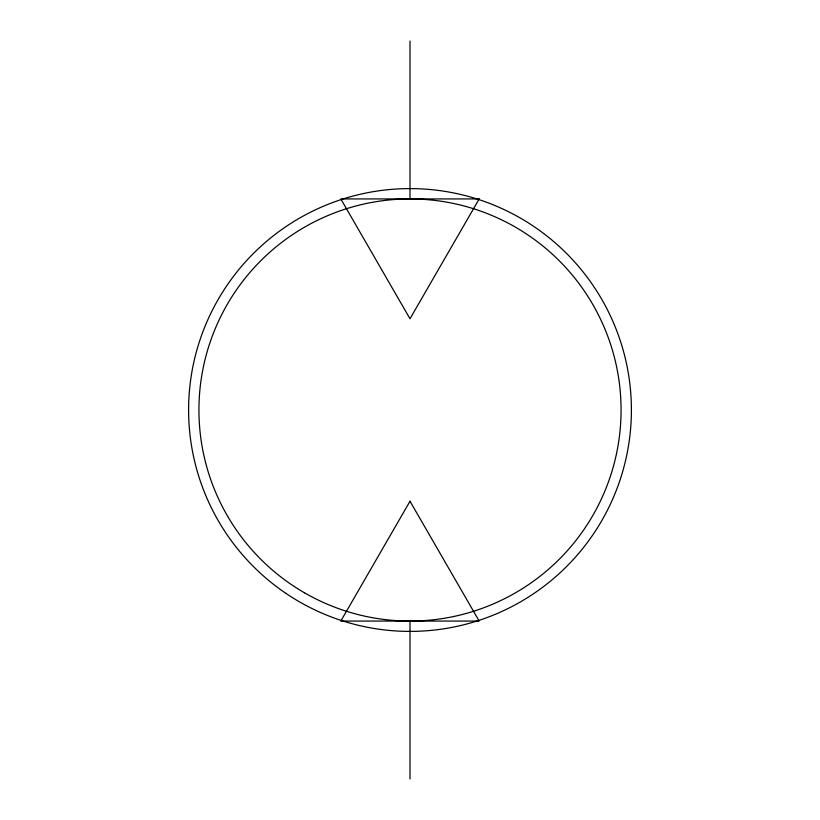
<?xml version="1.0" encoding="UTF-8"?>
<svg xmlns="http://www.w3.org/2000/svg" width="820" height="820" viewBox="0 0 820 820"><rect width="100%" height="100%" fill="white"/><g stroke="black" fill="none" stroke-linecap="round" stroke-linejoin="round"><path stroke-width="1.23" d="M410 41L410 198.932M410 621.068L410 779M479.187 198.932L410 318.765L340.812 198.932L479.187 198.932M410 501.235L340.812 621.068L479.187 621.068L410 501.235M285.903 593.352A221.4 221.4 0 0 0 630.836 425.795A221.4 221.4 0 0 0 313.26 210.853A221.4 221.4 0 0 0 285.903 593.352M304.466 592.788A211.068 211.068 0 0 0 621.068 410A211.068 211.068 0 0 0 304.466 227.212A211.068 211.068 0 0 0 304.466 592.788"/></g></svg>
